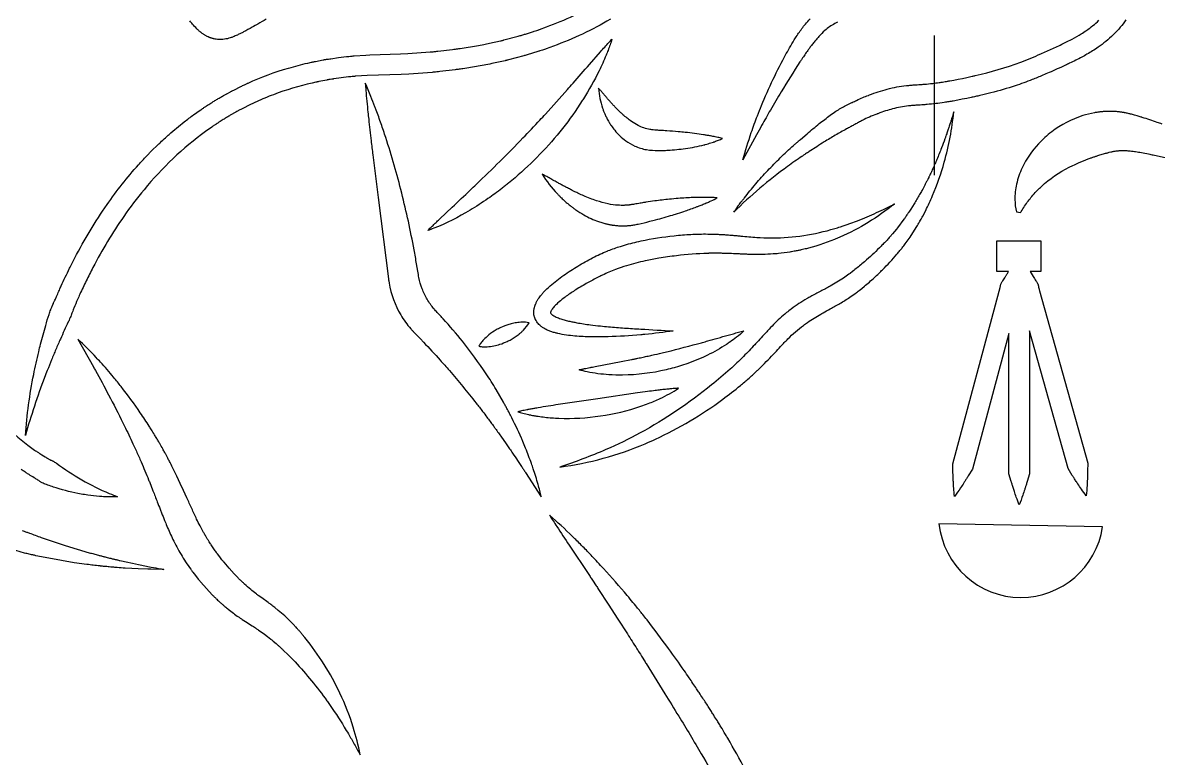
# Model space of a CAD drawing. Header units: millimetres. Extents: x 4236 to 5436, y 1579 to 2339.
# Drawn here: x 4880.3 to 4972, y 1803.8 to 1863.2 of the extents above; entities that cross this region are included whole.
import ezdxf

# ---------------------------------------------------------------- set-up
doc = ezdxf.new("R2010")
doc.units = ezdxf.units.MM
doc.layers.add('Default', color=70, linetype='Continuous')

msp = doc.modelspace()

# ---------------------------------------------------------------- linework, layer by layer
at = {"layer": 'Default'}
for points in [[(4927.752, 1863.534, -0.026287), (4925.509, 1862.337, -0.021796), (4923.169, 1861.362), (4922.577, 1861.14, -0.002647), (4922.426, 1861.091, -0.001391), (4922.276, 1861.043, 0.000428), (4922.05, 1860.972, 0.000562), (4921.975, 1860.948), (4921.373, 1860.757, -0.004111), (4921.034, 1860.65, -0.007049), (4920.883, 1860.606, -0.007498), (4920.768, 1860.576), (4919.511, 1860.245, 0.001516), (4919.396, 1860.215, -0.004446), (4919.32, 1860.195, -0.007872), (4919.243, 1860.177), (4918.32, 1859.981, -0.009705), (4917.705, 1859.851, -0.005819), (4917.086, 1859.74, -0.00316), (4915.847, 1859.537, -0.009579), (4915.653, 1859.505, -0.003787), (4915.536, 1859.49, -0.002637), (4915.381, 1859.471, -0.00088), (4915.225, 1859.453), (4913.98, 1859.305, -0.001391), (4913.746, 1859.278, -0.006637), (4913.513, 1859.254, -0.007109), (4913.357, 1859.242), (4911.484, 1859.102), (4910.86, 1859.081), (4908.098, 1858.989), (4907.204, 1858.925, 0.007983), (4907.092, 1858.918, 0.005414), (4906.98, 1858.907, 0.002077), (4906.906, 1858.899, -0.001246), (4906.684, 1858.874, -0.002524), (4906.609, 1858.866), (4906.016, 1858.801), (4905.426, 1858.712, -0.002687), (4905.352, 1858.7, -0.001449), (4905.131, 1858.668, 0.003481), (4905.02, 1858.651, 0.006191), (4904.91, 1858.631, 0.005734), (4904.837, 1858.617), (4904.216, 1858.497, -0.001428), (4904.106, 1858.477, 0.00397), (4904.033, 1858.462, 0.007053), (4903.96, 1858.446), (4903.67, 1858.378, 0.033866), (4900.538, 1857.439, 0.017267), (4899.167, 1856.866, -0.001865), (4899.032, 1856.804, 0.001141), (4898.829, 1856.711, 0.004834), (4898.628, 1856.616), (4898.064, 1856.331, -0.001382), (4897.965, 1856.281, 0.005498), (4897.833, 1856.212), (4897.573, 1856.067, -0.001786), (4897.443, 1855.995, 0.001088), (4897.248, 1855.887, 0.00462), (4897.054, 1855.777, -0.002499), (4896.8, 1855.623, 0.001129), (4896.545, 1855.469, 0.006702), (4896.229, 1855.272, 0.006284), (4896.043, 1855.149, -0.002652), (4895.919, 1855.067, 0.001684), (4895.732, 1854.945, 0.007346), (4895.547, 1854.82), (4895.062, 1854.475, 0.062973), (4890.085, 1849.763, 0.021015), (4888.451, 1847.612, 0.031924), (4885.96, 1843.488, 0.008235), (4885.416, 1842.41, 0.006636), (4884.902, 1841.316, 0.002864), (4884.715, 1840.903, 0.009199), (4884.421, 1840.206, 0.001917), (4884.367, 1840.065, -0.000662), (4884.286, 1839.853, -0.002507), (4884.231, 1839.712, -0.001696), (4884.203, 1839.642, -0.012947), (4884.029, 1839.222, -0.005821), (4883.966, 1839.085, 0.005967), (4883.329, 1837.705, 0.004579), (4882.964, 1836.868, 0.005176), (4882.61, 1836.023, 0.003783), (4882.27, 1835.172, 0.001697), (4882.05, 1834.601, 0.010584), (4881.228, 1832.288, 0.015255), (4880.51, 1829.928, -0.01937), (4880.758, 1832.397, -0.015055), (4881.174, 1834.851, -0.006163), (4881.365, 1835.767, -0.004843), (4881.576, 1836.679, -0.002446), (4881.725, 1837.286, -0.007566), (4882.139, 1838.796, -0.005549), (4882.412, 1839.696, -0.012862), (4882.544, 1840.064, -0.005526), (4882.632, 1840.282, -0.003521), (4882.694, 1840.426, -0.001695), (4882.758, 1840.569, 0.001108), (4882.855, 1840.783, 0.000978), (4882.887, 1840.855, 0.003241), (4883.015, 1841.141, 0.000033), (4883.204, 1841.571, -0.003745), (4883.363, 1841.929, -0.001151), (4883.396, 1842, -0.008121), (4884.067, 1843.416, -0.006198), (4884.495, 1844.254, -0.03152), (4887.094, 1848.558, -0.030365), (4889.636, 1851.775, -0.007971), (4890.282, 1852.471), (4890.5, 1852.701, -0.004289), (4890.555, 1852.757, -0.002148), (4890.611, 1852.813, 0.000723), (4890.723, 1852.925), (4891.173, 1853.371, 0.002041), (4891.405, 1853.587, -0.004009), (4891.812, 1853.965, -0.007953), (4892.109, 1854.227, -0.016789), (4893.33, 1855.24, -0.007472), (4894.091, 1855.814), (4894.61, 1856.182, -0.005568), (4894.741, 1856.272, -0.002916), (4894.874, 1856.359, 0.000923), (4895.073, 1856.49, 0.00119), (4895.14, 1856.534, -0.009702), (4895.473, 1856.75, -0.003275), (4895.676, 1856.876, -0.001259), (4895.949, 1857.04, 0.00213), (4896.221, 1857.205, -0.003863), (4896.359, 1857.284, -0.001956), (4896.498, 1857.362, 0.000584), (4896.707, 1857.477, 0.000781), (4896.776, 1857.516), (4897.055, 1857.67, -0.008308), (4897.143, 1857.717, -0.002499), (4897.196, 1857.744, 0.00121), (4897.338, 1857.816), (4897.906, 1858.104, -0.004036), (4898.05, 1858.172, -0.002044), (4898.194, 1858.239, 0.000611), (4898.412, 1858.338, 0.000816), (4898.484, 1858.371, -0.036613), (4901.764, 1859.59, -0.01489), (4903.303, 1859.99), (4903.612, 1860.063, -0.007233), (4903.729, 1860.087, -0.00219), (4903.846, 1860.11, 0.003162), (4903.924, 1860.125), (4904.548, 1860.245, -0.007846), (4904.665, 1860.267, -0.005316), (4904.782, 1860.287, -0.002037), (4904.861, 1860.299, 0.001239), (4905.096, 1860.334, 0.002486), (4905.175, 1860.346), (4905.802, 1860.44), (4906.433, 1860.51, 0.002333), (4906.512, 1860.518, 0.001048), (4906.748, 1860.545, -0.005071), (4906.906, 1860.561, -0.006516), (4907.064, 1860.573), (4908.012, 1860.64), (4908.328, 1860.651), (4910.788, 1860.732), (4911.395, 1860.753), (4913.206, 1860.889, 0.009403), (4913.395, 1860.903, 0.003737), (4913.508, 1860.914, 0.002639), (4913.658, 1860.932, 0.000931), (4913.808, 1860.95), (4915.008, 1861.092, 0.001318), (4915.233, 1861.118, 0.005654), (4915.421, 1861.142, 0.00937), (4915.607, 1861.173, 0.00335), (4916.946, 1861.393, 0.006915), (4917.539, 1861.503, 0.007486), (4917.98, 1861.599), (4918.864, 1861.786, 0.007229), (4918.973, 1861.812, 0.002658), (4919.082, 1861.842, -0.003611), (4919.155, 1861.861), (4920.317, 1862.167, 0.010409), (4920.462, 1862.205, 0.006323), (4920.606, 1862.248, 0.003721), (4920.892, 1862.338), (4921.464, 1862.52, -0.001245), (4921.607, 1862.565, 0.000775), (4921.821, 1862.633, 0.002059), (4921.964, 1862.679, 0.001361), (4922.035, 1862.702), (4922.595, 1862.912, 0.021375), (4924.801, 1863.831, 0.025974)], [(4899.954, 1863.528, -0.000934), (4899.278, 1863.142, -0.00213), (4898.822, 1862.885, -0.005175), (4898.122, 1862.504, -0.002679), (4897.878, 1862.38, -0.00805), (4897.624, 1862.257, -0.015707), (4897.28, 1862.109, -0.011368), (4897.052, 1862.027, -0.042909), (4896.584, 1861.916, -0.030907), (4896.308, 1861.893, -0.009733), (4896.219, 1861.892, -0.014153), (4896.108, 1861.898), (4896.01, 1861.905), (4895.919, 1861.917, -0.024903), (4895.737, 1861.95, 0.003029), (4895.669, 1861.964, -0.00438), (4895.551, 1861.995, -0.000329), (4895.478, 1862.018, -0.005538), (4895.418, 1862.038, -0.00981), (4895.358, 1862.06, -0.008482), (4895.171, 1862.144, -0.017249), (4895.094, 1862.184, -0.004297), (4895.001, 1862.24, -0.00326), (4894.909, 1862.296, -0.015729), (4894.844, 1862.342, -0.003165), (4894.739, 1862.42, -0.006734), (4894.67, 1862.474, -0.008048), (4894.622, 1862.513, -0.010992), (4894.578, 1862.553, -0.001124), (4894.517, 1862.606, -0.006892), (4894.429, 1862.686, -0.011297), (4894.349, 1862.766, -0.017748), (4894.001, 1863.136, -0.007317), (4893.776, 1863.399, -0.001727)], [(4969.386, 1863.473, -0.04641), (4968.431, 1862.331, -0.002876), (4968.361, 1862.262, -0.04266), (4967.145, 1861.264, -0.020034), (4966.25, 1860.704, -0.006887), (4965.837, 1860.475, -0.010852), (4964.842, 1859.974, -0.002474), (4964.51, 1859.818, -0.003149), (4963.848, 1859.516, -0.0015), (4963.191, 1859.221, -0.003053), (4962.685, 1859.001, -0.009554), (4961.829, 1858.653, -0.013971), (4960.438, 1858.155, -0.017197), (4958.492, 1857.586, -0.006352), (4957.601, 1857.369, -0.002532), (4957.244, 1857.289, -0.001243), (4956.889, 1857.211), (4956.535, 1857.136), (4956.175, 1857.063), (4955.814, 1856.991), (4955.451, 1856.926, -0.004529), (4955.269, 1856.894, -0.00278), (4955.087, 1856.864, -0.002113), (4954.72, 1856.807, -0.015104), (4953.334, 1856.645, -0.001242), (4953.242, 1856.637, -0.002059), (4953.058, 1856.623, -0.002149), (4952.515, 1856.585, 0.002733), (4952.165, 1856.56, 0.005627), (4951.829, 1856.53, 0.041154), (4950.549, 1856.293, 0.014346), (4949.988, 1856.127, 0.010931), (4949.347, 1855.902, 0.001061), (4949.268, 1855.872, 0.026762), (4948.101, 1855.363, 0.001989), (4948.025, 1855.324, 0.006905), (4947.726, 1855.164, 0.002526), (4947.429, 1854.998, -0.001841), (4947.132, 1854.831, -0.005452), (4946.831, 1854.668, 0.012654), (4945.923, 1854.167, 0.008256), (4945.023, 1853.619, 0.00318), (4944.424, 1853.237), (4943.822, 1852.848, 0.000547), (4943.523, 1852.654, 0.00248), (4943.302, 1852.508, 0.001159), (4943.229, 1852.459, 0.008534), (4942.067, 1851.648, 0.036806), (4937.713, 1847.949, 0.001305), (4937.819, 1848.095, -0.000929), (4937.977, 1848.314, -0.0023), (4938.083, 1848.46, -0.001511), (4938.137, 1848.532, -0.00108), (4938.354, 1848.82, -0.003153), (4938.52, 1849.034, -0.001442), (4938.576, 1849.105, -0.006439), (4939.027, 1849.67, -0.004274), (4939.49, 1850.226, -0.009833), (4940.459, 1851.306, -0.010519), (4941.479, 1852.344, -0.011979), (4942.547, 1853.338, -0.003299), (4942.753, 1853.519, -0.00144), (4942.96, 1853.699, -0.000286), (4943.097, 1853.817), (4943.644, 1854.287, -0.006625), (4944.628, 1855.1, -0.011721), (4945.51, 1855.775, -0.007705), (4945.969, 1856.098, -0.017541), (4946.367, 1856.348, -0.013493), (4946.78, 1856.573, -0.009533), (4947.205, 1856.78, -0.001493), (4947.29, 1856.819, -0.001459), (4947.634, 1856.977, -0.006479), (4948.152, 1857.206, -0.009229), (4948.59, 1857.383, -0.002229), (4948.678, 1857.417, -0.010285), (4949.389, 1857.671, -0.015189), (4950.122, 1857.89, -0.040544), (4951.659, 1858.174, -0.005759), (4952.038, 1858.208, -0.002888), (4952.403, 1858.235, 0.002208), (4952.934, 1858.271, 0.002337), (4953.108, 1858.285, 0.009158), (4953.795, 1858.353, 0.00548), (4954.308, 1858.418, 0.001583), (4954.479, 1858.442, 0.002514), (4954.907, 1858.51, 0.006113), (4955.164, 1858.555), (4955.507, 1858.616), (4955.85, 1858.684), (4956.194, 1858.753), (4956.541, 1858.827, 0.001679), (4956.972, 1858.922, 0.001915), (4957.23, 1858.98, 0.03308), (4960.906, 1860.071, 0.016398), (4962.517, 1860.732, 0.002379), (4963.492, 1861.17, 0.007295), (4964.443, 1861.619, 0.007515), (4965.057, 1861.932, 0.014849), (4965.788, 1862.353, 0.011388), (4966.205, 1862.624, 0.042688), (4967.205, 1863.444, 0.036295)], [(4946.097, 1863.286), (4945.876, 1863.176, 0.058382), (4945.078, 1862.622, 0.026859), (4944.58, 1862.129, 0.010593), (4944.363, 1861.88, 0.010458), (4944.151, 1861.619, 0.006629), (4943.944, 1861.346, 0.002624), (4943.782, 1861.123, 0.000757), (4943.7, 1861.011, 0.00568), (4943.459, 1860.669, 0.003826), (4943.223, 1860.319, 0.001493), (4943.067, 1860.083, 0.009842), (4941.55, 1857.673, 0.004998), (4940.679, 1856.196, 0.004226), (4939.972, 1854.949, 0.001527), (4939.555, 1854.195), (4938.457, 1852.164, -0.017891), (4939.136, 1854.38, -0.009736), (4939.632, 1855.742, -0.004983), (4939.953, 1856.552, -0.027703), (4941.957, 1860.751, -0.005224), (4942.319, 1861.391, -0.009879), (4942.705, 1862.026, -0.017387), (4943.22, 1862.777, -0.011488), (4943.508, 1863.146, -0.020005), (4943.878, 1863.564, -0.01053)], [(4972.313, 1855.067, 0.000604), (4971.923, 1855.201, 0.001746), (4971.33, 1855.402, 0.003116), (4970.72, 1855.602, 0.000737), (4970.616, 1855.635, 0.002576), (4970.459, 1855.684, 0.004581), (4970.297, 1855.732), (4970.08, 1855.796), (4969.854, 1855.854, 0.006243), (4969.769, 1855.876, 0.005753), (4969.652, 1855.904, 0.002651), (4969.504, 1855.936, -0.001065), (4969.37, 1855.965, 0.006842), (4969.293, 1855.979, 0.002486), (4969.199, 1855.995, -0.002262), (4969.106, 1856.01, 0.002414), (4969.043, 1856.021, 0.004704), (4968.98, 1856.03, 0.011082), (4968.884, 1856.041, 0.003156), (4968.819, 1856.049, 0.017054), (4968.427, 1856.081, 0.020368), (4967.835, 1856.085), (4967.578, 1856.07, 0.000808), (4967.516, 1856.064, 0.002117), (4967.423, 1856.055, 0.003475), (4967.33, 1856.045, 0.006865), (4967.237, 1856.035, 0.002678), (4967.176, 1856.026, 0.000977), (4967.056, 1856.009, 0.002577), (4966.995, 1856.001, 0.010081), (4966.846, 1855.975, 0.031943), (4965.911, 1855.746, 0.087838), (4963.4, 1854.431, 0.041488), (4962.346, 1853.482, 0.078898), (4961.013, 1851.541, 0.055439), (4960.559, 1850.215, 0.058173), (4960.427, 1848.964, 0.056109), (4960.551, 1847.965), (4960.878, 1847.917, -0.001239), (4960.935, 1848.007, -0.008101), (4961.216, 1848.441, -0.011928), (4961.502, 1848.846, -0.015863), (4961.8, 1849.221, -0.017846), (4962.169, 1849.637, -0.024277), (4962.82, 1850.253, -0.065657), (4965.116, 1851.732, -0.009911), (4965.574, 1851.939, -0.01183), (4966.347, 1852.247, -0.003362), (4966.501, 1852.304, -0.003549), (4966.734, 1852.387, -0.001843), (4966.966, 1852.466, -0.005449), (4967.198, 1852.543, -0.007352), (4967.585, 1852.661, -0.002207), (4967.739, 1852.705, -0.003294), (4967.816, 1852.726, -0.005709), (4967.929, 1852.755, 0.001861), (4968.041, 1852.785), (4968.183, 1852.818, -0.001197), (4968.253, 1852.833, -0.003307), (4968.357, 1852.855, -0.006034), (4968.461, 1852.875, -0.011848), (4968.6, 1852.896, -0.015801), (4968.743, 1852.91, -0.00841), (4968.853, 1852.919, -0.024634), (4969.289, 1852.925, -0.012912), (4969.633, 1852.905, -0.012202), (4970.085, 1852.855, -0.002123), (4970.178, 1852.843, -0.008848), (4970.648, 1852.766, -0.006772), (4971.222, 1852.654, -0.00235), (4971.608, 1852.572), (4973.171, 1852.223, 0.000803)], [(4878.655, 1830.93, 0.039053), (4880.696, 1829.133), (4881.249, 1828.735, -0.001357), (4881.391, 1828.641, 0.000641), (4881.604, 1828.499, 0.001988), (4881.746, 1828.405, 0.001329), (4881.817, 1828.359), (4882.108, 1828.181, -0.002087), (4882.18, 1828.137, 0.00338), (4882.253, 1828.092, 0.005953), (4882.309, 1828.06, 0.009019), (4882.403, 1828.011, 0.002253), (4882.556, 1827.936, -0.003472), (4882.633, 1827.899, -0.006595), (4882.709, 1827.859, -0.012337), (4882.802, 1827.808, -0.008295), (4882.928, 1827.729, -0.002326), (4883, 1827.683, 0.059469), (4887.275, 1825.236, 0.00979), (4887.95, 1824.968, -0.016022), (4887.491, 1824.95, -0.011932), (4887.029, 1824.958, -0.007897), (4886.567, 1824.984, -0.001155), (4886.475, 1824.991, -0.014228), (4885.552, 1825.095, -0.010734), (4885, 1825.186, -0.0316), (4882.993, 1825.68, -0.012842), (4882.096, 1825.987, -0.028236), (4881.923, 1826.063, -0.014412), (4881.799, 1826.131, -0.006323), (4881.718, 1826.179, -0.003704), (4881.638, 1826.229, -0.000992), (4881.518, 1826.306, 0.002822), (4881.439, 1826.356, 0.004118), (4881.199, 1826.507, 0.001692), (4880.798, 1826.754, -0.003645), (4880.561, 1826.909, -0.000926), (4880.326, 1827.066, 0.000389), (4880.169, 1827.17, -0.003073)], [(4939.947, 1800.304, 0.024023), (4937.237, 1805.462, -0.000303), (4937.05, 1805.774, 0.000909), (4936.677, 1806.397, 0.001593), (4936.488, 1806.708, -0.000705), (4936.392, 1806.861, -0.000569), (4936.104, 1807.323, 0.001682), (4935.911, 1807.631, 0.003235), (4935.716, 1807.936, 0.000593), (4935.221, 1808.694, 0.002955), (4934.922, 1809.147, 0.000468), (4934.722, 1809.448, 0.002054), (4934.421, 1809.898, 0.004091), (4934.115, 1810.345, 0.001425), (4933.707, 1810.937, 0.005361), (4932.456, 1812.707, 0.010131), (4930.713, 1815.021, 0.003009), (4930.376, 1815.447, 0.002904), (4929.807, 1816.151, 0.006154), (4928.881, 1817.263, 0.009698), (4926.963, 1819.429, 0.00176), (4926.468, 1819.957, 0.004103), (4925.717, 1820.74, 0.005743), (4924.951, 1821.508, 0.00184), (4924.693, 1821.761, 0.014256), (4922.834, 1823.48, 0.003316), (4923.425, 1822.57, 0.001341), (4924.421, 1821.07), (4926.009, 1818.68, 0.001209), (4926.207, 1818.382, -0.000904), (4926.602, 1817.785, -0.002113), (4926.797, 1817.486), (4927.581, 1816.292), (4928.358, 1815.095), (4929.128, 1813.896, -0.000857), (4929.511, 1813.296, -0.002042), (4929.89, 1812.694, 0.000471), (4930.08, 1812.393, -0.000874), (4930.459, 1811.791, -0.001799), (4930.647, 1811.49), (4932.149, 1809.063, -0.001867), (4933.272, 1807.246, -0.004687), (4935.098, 1804.208, -0.012469), (4937.836, 1799.267)], [(4880.228, 1822.237, -0.006889), (4880.588, 1822.116, -0.002905), (4880.826, 1822.031, -0.002025), (4881.301, 1821.854, 0.002583), (4881.777, 1821.679), (4882.736, 1821.345), (4883.704, 1821.029), (4884.678, 1820.731), (4885.66, 1820.45, 0.003003), (4886.029, 1820.349, 0.000654), (4886.4, 1820.25, -0.000433), (4886.647, 1820.184, 0.00253), (4886.771, 1820.151, 0.003438), (4887.019, 1820.088, 0.001359), (4887.392, 1819.998, -0.001983), (4887.641, 1819.937, 0.004484), (4887.89, 1819.876, 0.002677), (4888.14, 1819.818, 0.002008), (4888.641, 1819.707), (4889.143, 1819.594), (4889.646, 1819.49, 0.004383), (4890.15, 1819.386, 0.002372), (4890.656, 1819.289, -0.000157), (4891.416, 1819.147, -0.000669), (4891.67, 1819.099), (4890.637, 1819.113), (4890.378, 1819.117), (4889.603, 1819.148), (4889.086, 1819.17), (4888.569, 1819.203, -0.002513), (4887.923, 1819.249, -0.005438), (4887.535, 1819.282, 0.001942), (4887.277, 1819.306, -0.001364), (4886.889, 1819.341, -0.004476), (4886.566, 1819.374, -0.001252), (4886.502, 1819.381, 0.000812), (4885.985, 1819.439, -0.001134), (4885.727, 1819.468, -0.00216), (4885.469, 1819.5), (4884.437, 1819.643), (4883.408, 1819.808), (4882.381, 1819.997), (4881.357, 1820.209, 0.001663), (4881.102, 1820.267, -0.001197), (4880.718, 1820.353, -0.004655), (4880.336, 1820.444, -0.01776), (4879.646, 1820.646, -0.00988)]]:
    msp.add_lwpolyline(points, format="xyb", dxfattribs=at)
for points in [[(4913.737, 1847.183, -0.000147), (4913.984, 1847.419), (4914.973, 1848.35, 0.00132), (4916.44, 1849.734, 0.001278), (4916.924, 1850.196, 0.010507), (4920.693, 1853.943, 0.004639), (4922.058, 1855.389, 0.000993), (4922.508, 1855.876), (4923.404, 1856.858), (4924.291, 1857.854, 0.001171), (4924.734, 1858.355, 0.001227), (4926.06, 1859.875), (4926.955, 1860.897, -0.000961), (4927.295, 1861.281, -0.003748), (4927.64, 1861.665, -0.004191), (4927.876, 1861.919, -0.017463), (4927.565, 1861.019, -0.006287), (4927.406, 1860.618, -0.009181), (4927.133, 1859.984, -0.007614), (4926.84, 1859.359, -0.026292), (4925.578, 1857.101, -0.001531), (4925.486, 1856.955, -0.049729), (4922.063, 1852.624, -0.023475), (4920.051, 1850.728), (4919.788, 1850.504), (4919.521, 1850.285, -0.005981), (4919.252, 1850.069, -0.003909), (4918.978, 1849.857, -0.008297), (4918.427, 1849.441, -0.0067), (4917.864, 1849.041, -0.015769), (4916.414, 1848.106, -0.041034), (4913.483, 1846.645, -0.007592), (4912.997, 1846.461, -0.004627), (4913.242, 1846.706, -0.00298), (4913.489, 1846.946, -0.00129)], [(4909.842, 1842.484), (4909.855, 1842.399), (4909.88, 1842.229, 0.091103), (4910.819, 1839.652, 0.044576), (4911.625, 1838.535, 0.010817), (4911.769, 1838.374, 0.004055), (4911.858, 1838.28, 0.004224), (4911.945, 1838.19, 0.002246), (4912.07, 1838.063), (4912.463, 1837.658, -0.001318), (4912.659, 1837.455, -0.007746), (4914.003, 1836.006, -0.003684), (4914.749, 1835.157, -0.013358), (4916.91, 1832.531, -0.005402), (4917.433, 1831.857, -0.002015), (4917.775, 1831.401, -0.000466), (4918.286, 1830.715, 0.000328), (4918.453, 1830.483, -0.000983), (4918.705, 1830.135, -0.003633), (4918.953, 1829.785), (4919.285, 1829.317), (4919.611, 1828.844, -0.003065), (4919.856, 1828.488, -0.001579), (4920.259, 1827.891), (4920.58, 1827.41, 0.002473), (4920.738, 1827.168, 0.000732), (4920.899, 1826.926), (4922.173, 1824.968, 0.012271), (4921.915, 1825.965, 0.011959), (4921.52, 1827.228, 0.004855), (4921.377, 1827.646, 0.011227), (4920.904, 1828.885, 0.003127), (4920.679, 1829.43, 0.002656), (4920.562, 1829.701, 0.014531), (4919.674, 1831.569, 0.000941), (4919.537, 1831.831, 0.001799), (4919.399, 1832.093, 0.003087), (4919.258, 1832.353, 0.004485), (4919.113, 1832.611), (4918.823, 1833.128), (4918.519, 1833.637, 0.011468), (4917.726, 1834.891, 0.021548), (4915.798, 1837.529, 0.016129), (4914.248, 1839.336, 0.002951), (4914.149, 1839.445, 0.002983), (4913.842, 1839.771, -0.002474), (4913.698, 1839.924, -0.006044), (4913.571, 1840.065, -0.007025), (4913.499, 1840.149, -0.043992), (4912.954, 1840.912, -0.042678), (4912.548, 1841.757, -0.044028), (4912.288, 1842.661), (4912.267, 1842.776), (4912.245, 1842.905), (4912.198, 1843.194), (4912.101, 1843.77, 0.001097), (4912.001, 1844.345, 0.002899), (4911.895, 1844.92, 0.015588), (4910.899, 1849.486, 0.007743), (4910.292, 1851.744, 0.009314), (4909.608, 1853.98, 0.004514), (4909.234, 1855.088, 0.006109), (4908.837, 1856.19, 0.001419), (4908.734, 1856.464, 0.005278), (4908.414, 1857.283, 0.009733), (4907.955, 1858.364, 0.003379), (4907.999, 1857.778, 0.003479), (4908.079, 1856.903, 0.00186), (4908.167, 1856.032, 0.001426), (4908.229, 1855.453, 0.001653), (4908.424, 1853.72, 0.00114), (4908.561, 1852.568, 0.001024), (4908.988, 1849.126), (4909.833, 1842.556)], [(4928.705, 1855.88, -0.001162), (4928.641, 1855.937, -0.009438), (4928.546, 1856.026, 0.001142), (4928.421, 1856.149, 0.003929), (4928.279, 1856.287, -0.003501), (4928.172, 1856.401, 0.001849), (4928.111, 1856.466, 0.004722), (4928.048, 1856.531, -0.011139), (4927.985, 1856.596, -0.007067), (4927.924, 1856.663, -0.002158), (4927.864, 1856.731, 0.002705), (4927.773, 1856.834, 0.001156), (4927.679, 1856.937, -0.002851), (4927.633, 1856.989, -0.009305), (4927.527, 1857.112, 0.000104), (4927.436, 1857.22, 0.002682), (4927.375, 1857.292, 0.004574), (4927.296, 1857.381, -0.007139), (4927.218, 1857.471, -0.002535), (4927.126, 1857.582, 0.002567), (4927.064, 1857.656, 0.001626), (4926.969, 1857.767, 0.003431), (4926.904, 1857.841, 0.008704), (4926.802, 1857.951, 0.069342), (4927.117, 1856.351, 0.014322), (4927.203, 1856.116, 0.009133), (4927.3, 1855.884, 0.004019), (4927.428, 1855.609, 0.002689), (4927.499, 1855.474, 0.001469), (4927.597, 1855.294, 0.007067), (4927.65, 1855.206, 0.00624), (4927.733, 1855.076, 0.000633), (4927.818, 1854.946, 0.020939), (4928.101, 1854.569, 0.065717), (4928.999, 1853.719, 0.049528), (4929.727, 1853.293, 0.067213), (4930.671, 1853.002, 0.038585), (4931.62, 1852.929, 0.007452), (4931.916, 1852.933, 0.004846), (4932.302, 1852.947, 0.001093), (4932.398, 1852.953, 0.019468), (4933.818, 1853.09, 0.02901), (4935.328, 1853.388, 0.00145), (4935.422, 1853.413, 0.004566), (4935.655, 1853.479, 0.011908), (4936.072, 1853.61, 0.002295), (4936.165, 1853.642, 0.011224), (4936.486, 1853.762, 0.015733), (4936.804, 1853.9, 0.006778), (4936.612, 1853.95, 0.009741), (4936.229, 1854.033, 0.002589), (4936.04, 1854.07, 0.003521), (4935.85, 1854.105, 0.003408), (4935.567, 1854.154, 0.00148), (4935.285, 1854.199, 0.011515), (4933.795, 1854.392, 0.005361), (4933.239, 1854.447, 0.00722), (4932.309, 1854.517, -0.00083), (4931.766, 1854.55, -0.002086), (4931.59, 1854.563, -0.00545), (4931.336, 1854.584, -0.008652), (4931.096, 1854.611, -0.007849), (4930.945, 1854.632, -0.042729), (4930.466, 1854.754, -0.035039), (4929.989, 1854.959, -0.031952), (4929.451, 1855.281, -0.030695), (4928.769, 1855.823, 0.004446)], [(4950.386, 1846.021, -0.002257), (4950.346, 1845.974, -0.010776), (4950.222, 1845.837, -0.003051), (4950.097, 1845.7, -0.007355), (4949.885, 1845.476, -0.003362), (4949.626, 1845.21, -0.019083), (4948.453, 1844.106, -0.004942), (4948.077, 1843.782, -0.003028), (4947.695, 1843.466, -0.006532), (4947.308, 1843.158), (4947.114, 1843.01), (4947.017, 1842.938, -0.009281), (4946.576, 1842.632, -0.020653), (4945.501, 1841.972, -0.005463), (4945.127, 1841.769, -0.001894), (4944.739, 1841.567, 0.002128), (4944.341, 1841.359, 0.005871), (4943.938, 1841.14, 0.004972), (4943.636, 1840.967, 0.025808), (4942.358, 1840.129, 0.01153), (4941.98, 1839.839, 0.029925), (4940.929, 1838.88, 0.00626), (4940.454, 1838.38, 0.002312), (4940.15, 1838.049, 0.000484), (4939.704, 1837.559, -0.002701), (4939.41, 1837.237, -0.00992), (4938.511, 1836.301, -0.014391), (4937.418, 1835.262, -0.012503), (4935.931, 1833.998, -0.044609), (4930.146, 1830.118, -0.021782), (4927.386, 1828.775, -0.023123), (4923.661, 1827.365, 0.067556), (4930.563, 1829.249, 0.007589), (4931.388, 1829.616, 0.049905), (4936.823, 1832.838, 0.016195), (4938.255, 1833.951, 0.00757), (4938.95, 1834.542, 0.000623), (4939.036, 1834.618, 0.002034), (4939.164, 1834.733, 0.003721), (4939.291, 1834.849), (4939.622, 1835.162, 0.001814), (4939.786, 1835.32, 0.010701), (4940.899, 1836.452, 0.001219), (4941.053, 1836.615, 0.001025), (4941.505, 1837.102, -0.002961), (4941.802, 1837.418, -0.005896), (4942.098, 1837.723, -0.036794), (4943.341, 1838.805, -0.008494), (4943.677, 1839.046, -0.021965), (4944.743, 1839.715, -0.002472), (4944.928, 1839.82, -0.002912), (4945.502, 1840.135, 0.002103), (4945.896, 1840.353, 0.004876), (4946.297, 1840.581, 0.014507), (4947.089, 1841.076, 0.010039), (4947.566, 1841.411, 0.00297), (4947.845, 1841.619), (4948.064, 1841.791), (4948.27, 1841.961, 0.006498), (4948.674, 1842.305, 0.006435), (4949.068, 1842.658, 0.007967), (4949.452, 1843.021, 0.003999), (4949.735, 1843.298, 0.021678), (4950.904, 1844.561, 0.004409), (4951.032, 1844.713, 0.005234), (4951.241, 1844.972, 0.007011), (4951.324, 1845.075, 0.006459), (4951.445, 1845.234, 0.001189), (4951.563, 1845.395), (4951.878, 1845.824), (4951.956, 1845.932), (4952.459, 1846.712, 0.005099), (4952.56, 1846.882, 0.001333), (4952.658, 1847.054, -0.001793), (4952.724, 1847.169, -0.001175), (4952.757, 1847.226, -0.00064), (4952.856, 1847.397, 0.002388), (4952.905, 1847.483, 0.007599), (4952.984, 1847.628), (4953.222, 1848.097, 0.016461), (4953.775, 1849.287, 0.031903), (4954.72, 1851.991, 0.045539), (4955.486, 1856.05, -0.000768), (4955.338, 1855.557, -0.001981), (4955.262, 1855.312, -0.003046), (4955.184, 1855.068, -0.005973), (4955.125, 1854.885, -0.000931), (4955.063, 1854.703, 0.002745), (4955.023, 1854.582, -0.004895), (4954.962, 1854.4, -0.001802), (4954.92, 1854.28, -0.000347), (4954.856, 1854.099, -0.001587), (4954.77, 1853.859, -0.005506), (4954.503, 1853.143, -0.009342), (4954.121, 1852.201, -0.005317), (4953.971, 1851.851, -0.00205), (4953.868, 1851.62, -0.000657), (4953.712, 1851.274, -0.004372), (4953.686, 1851.217, -0.006058), (4953.633, 1851.102, -0.002829), (4953.549, 1850.932, 0.002882), (4953.493, 1850.819, 0.001331), (4953.465, 1850.762, 0.001809), (4953.383, 1850.592, -0.00171), (4953.328, 1850.479, -0.004082), (4953.272, 1850.366, -0.001312), (4953.155, 1850.143, -0.003375), (4952.918, 1849.7, -0.003573), (4952.735, 1849.371, -0.011682), (4952.289, 1848.617), (4952.024, 1848.194, -0.004439), (4951.92, 1848.039, -0.000763), (4951.814, 1847.885, 0.002111), (4951.744, 1847.782, 0.001004), (4951.709, 1847.731, 0.000876), (4951.605, 1847.576, -0.002269), (4951.534, 1847.474, -0.004595), (4951.463, 1847.372), (4950.94, 1846.682), (4950.86, 1846.588), (4950.544, 1846.209, -0.000695), (4950.465, 1846.115, -0.002494)], [(4929.035, 1846.853, 0.005152), (4929.104, 1846.858, 0.001519), (4929.208, 1846.867, 0.000841), (4929.277, 1846.872, 0.00273), (4929.346, 1846.879, 0.0104), (4929.489, 1846.896, 0.012502), (4929.823, 1846.956, 0.001826), (4930.004, 1846.994, 0.007198), (4930.938, 1847.213, 0.002894), (4931.401, 1847.331, 0.010208), (4932.78, 1847.721, 0.001556), (4933.009, 1847.791, 0.005348), (4933.694, 1848.012, 0.008992), (4934.601, 1848.334, 0.001425), (4934.827, 1848.42, 0.003719), (4935.165, 1848.553, 0.005467), (4935.501, 1848.693, 0.001529), (4935.613, 1848.741, 0.005012), (4935.892, 1848.864, 0.013622), (4936.391, 1849.106, 0.006577), (4936.144, 1849.124, 0.009914), (4935.655, 1849.142, 0.003066), (4935.411, 1849.145, 0.003782), (4935.168, 1849.145, 0.004122), (4934.804, 1849.14, 0.002343), (4934.442, 1849.13, 0.010701), (4933.24, 1849.06, 0.004807), (4932.524, 1848.995, 0.009787), (4931.336, 1848.855, 0.004159), (4930.628, 1848.751, 0.000981), (4930.51, 1848.733, 0.002145), (4930.158, 1848.675, 0.000758), (4929.693, 1848.597, -0.000989), (4929.523, 1848.567, -0.003002), (4929.414, 1848.55, -0.00418), (4929.338, 1848.538, -0.00656), (4929.269, 1848.529, -0.0075), (4929.2, 1848.522, -0.000467), (4929.076, 1848.512, -0.001485), (4928.977, 1848.505, -0.01075), (4928.877, 1848.502, -0.025262), (4928.375, 1848.509, -0.034279), (4927.561, 1848.621, -0.029122), (4926.635, 1848.871, -0.022929), (4925.602, 1849.27, -0.008251), (4925.395, 1849.36, -0.004834), (4925.189, 1849.456, 0.000805), (4924.88, 1849.605, 0.002079), (4924.775, 1849.655, 0.002161), (4924.673, 1849.708, 0.00159), (4924.363, 1849.867, -0.002481), (4924.207, 1849.948, -0.008439), (4923.95, 1850.088, -0.004766), (4923.793, 1850.17, -0.003939), (4923.533, 1850.313, 0.002623), (4923.22, 1850.487, 0.002423), (4923.114, 1850.544, -0.006924), (4922.955, 1850.63, -0.001282), (4922.797, 1850.72, 0.002883), (4922.691, 1850.779, 0.001499), (4922.53, 1850.866, 0.002943), (4922.422, 1850.923, 0.007425), (4922.255, 1851.007, 0.052234), (4923.456, 1849.448, 0.003422), (4923.627, 1849.269, 0.00416), (4923.692, 1849.202, 0.01172), (4923.803, 1849.095, 0.00459), (4923.94, 1848.968, 0.0013), (4924.078, 1848.842, -0.001462), (4924.194, 1848.737, 0.008061), (4924.313, 1848.637, 0.003704), (4924.558, 1848.441, 0.013879), (4924.758, 1848.287, 0.008815), (4924.965, 1848.142, 0.023339), (4925.613, 1847.733, 0.045127), (4926.798, 1847.192), (4927.05, 1847.107), (4927.309, 1847.037, 0.007739), (4927.373, 1847.019, 0.008847), (4927.471, 1846.995, 0.005782), (4927.57, 1846.974, 0.003245), (4927.704, 1846.949, -0.002058), (4927.837, 1846.924, 0.002066), (4927.904, 1846.913, 0.012212), (4928.243, 1846.872, 0.01576), (4928.586, 1846.849, 0.019299), (4928.966, 1846.85, 0.008719)], [(4921.697, 1840.499, -0.002499), (4921.721, 1840.555, -0.006249), (4921.77, 1840.662, 0.002589), (4921.822, 1840.762, -0.004166), (4921.876, 1840.857, -0.030183), (4922.111, 1841.196, -0.01627), (4922.298, 1841.419, -0.003922), (4922.361, 1841.489, -0.023062), (4922.885, 1841.999, -0.029571), (4923.986, 1842.858, -0.009366), (4924.554, 1843.24, -0.007451), (4925.132, 1843.601, -0.009354), (4925.719, 1843.942, -0.007709), (4926.32, 1844.265, -0.02347), (4927.505, 1844.813, -0.001783), (4927.586, 1844.845, -0.017739), (4928.568, 1845.191, -0.004826), (4928.899, 1845.291, -0.018777), (4930.227, 1845.628, -0.026244), (4932.905, 1846.048, -0.011777), (4934.254, 1846.156, -0.016053), (4935.613, 1846.187, -0.007957), (4936.123, 1846.178, -0.003494), (4936.462, 1846.164, -0.002044), (4936.8, 1846.147, -0.000658), (4936.969, 1846.137, -0.003647), (4937.305, 1846.113, -0.002564), (4937.638, 1846.084, -0.00147), (4937.969, 1846.053, -0.000728), (4938.297, 1846.021, 0.006355), (4939.583, 1845.91, 0.015138), (4940.689, 1845.866, 0.002634), (4940.847, 1845.866, 0.036817), (4943.372, 1846.063, 0.033125), (4945.871, 1846.626, 0.00792), (4946.334, 1846.767, 0.003628), (4946.641, 1846.868, 0.002311), (4946.947, 1846.973, 0.000828), (4947.101, 1847.026), (4947.71, 1847.252), (4948.313, 1847.497, 0.011828), (4949.805, 1848.172, 0.005726), (4950.692, 1848.61, -0.066138), (4946.299, 1845.932, -0.002367), (4946.145, 1845.865, -0.036494), (4943.751, 1845.044, -0.002619), (4943.587, 1845.002, -0.002606), (4943.173, 1844.905, -0.006298), (4942.924, 1844.852, 0.001882), (4942.757, 1844.82, -0.00107), (4942.589, 1844.788, -0.005637), (4942.38, 1844.751, -0.005224), (4942.253, 1844.731, -0.01684), (4941.323, 1844.609, -0.006216), (4940.897, 1844.572, -0.011985), (4940.043, 1844.533, -0.00592), (4939.532, 1844.528, -0.003972), (4939.194, 1844.534, -0.002787), (4938.858, 1844.544, -0.001675), (4938.524, 1844.557, -0.00092), (4938.193, 1844.572, 0.002378), (4937.541, 1844.6, 0.000985), (4936.898, 1844.623, 0.001201), (4936.579, 1844.629, 0.00273), (4936.26, 1844.632, 0.008588), (4935.705, 1844.626, 0.001547), (4935.626, 1844.623, 0.024978), (4933.088, 1844.428, 0.012173), (4931.666, 1844.225, 0.012336), (4930.576, 1844.013, 0.022862), (4929.056, 1843.624, 0.015743), (4928.176, 1843.323, 0.024138), (4927.111, 1842.867, 0.001395), (4927.041, 1842.833, 0.004684), (4926.758, 1842.692, 0.005073), (4926.337, 1842.471, 0.002913), (4925.918, 1842.244, 0.013513), (4924.965, 1841.682, 0.016008), (4924.191, 1841.161, 0.009612), (4923.826, 1840.887, 0.021915), (4923.388, 1840.502, 0.027889), (4923.158, 1840.256, 0.01864), (4923.048, 1840.113, 0.012823), (4922.989, 1840.024, 0.011725), (4922.946, 1839.945, 0.014232), (4922.922, 1839.884, 0.293609), (4922.942, 1839.76, 0.023808), (4923.042, 1839.672, 0.026234), (4923.173, 1839.587, 0.018257), (4923.298, 1839.52, 0.014686), (4923.453, 1839.449, 0.01319), (4923.652, 1839.371, 0.008563), (4923.826, 1839.311, 0.013197), (4924.19, 1839.207, 0.009567), (4924.567, 1839.117, 0.005248), (4924.876, 1839.054, 0.002066), (4925.031, 1839.024, 0.012823), (4926.14, 1838.853, 0.00631), (4926.944, 1838.76, 0.003382), (4927.592, 1838.697, 0.004966), (4928.895, 1838.593, 0.002923), (4930.205, 1838.509, 0.001814), (4932.836, 1838.36, -0.012131), (4930.541, 1838.078, -0.001899), (4930.212, 1838.048, -0.015538), (4927.567, 1837.885, -0.010004), (4926.233, 1837.877, -0.016738), (4924.886, 1837.947, -0.014946), (4924.204, 1838.025, -0.019013), (4923.511, 1838.153, -0.009907), (4923.246, 1838.221, -0.016731), (4922.933, 1838.32, -0.008506), (4922.796, 1838.372, -0.009563), (4922.658, 1838.43, -0.043093), (4922.281, 1838.637, -0.033863), (4922.042, 1838.822, -0.056418), (4921.803, 1839.099, -0.037279), (4921.698, 1839.282, -0.00271), (4921.666, 1839.355, -0.015046), (4921.638, 1839.431, -0.002289), (4921.617, 1839.499, -0.023348), (4921.596, 1839.587, -0.014582), (4921.572, 1839.747, -0.012423), (4921.569, 1839.834, 0.00113), (4921.569, 1839.901, -0.030508), (4921.581, 1840.068, -0.002219), (4921.602, 1840.19, -0.016029), (4921.622, 1840.272, -0.008223), (4921.655, 1840.381, -0.001433), (4921.675, 1840.443, 0.001099)], [(4959.193, 1841.692, 0.003613), (4959.208, 1841.749, 0.007672), (4959.222, 1841.806, 0.017271), (4959.238, 1841.883, -0.005115), (4959.252, 1841.981, -0.012718), (4959.263, 1842.039, -0.021095), (4959.278, 1842.096, -0.03451), (4959.316, 1842.187, -0.002688), (4959.442, 1842.397, -0.001135), (4959.655, 1842.746, 0.001029), (4959.72, 1842.848, -0.000168), (4959.85, 1843.052, -0.001196), (4959.915, 1843.154), (4958.958, 1843.154), (4958.958, 1845.634), (4962.512, 1845.634), (4962.512, 1843.154), (4961.655, 1843.154), (4961.914, 1842.757, -0.001135), (4962.13, 1842.41, -0.002318), (4962.258, 1842.201, -0.03906), (4962.288, 1842.138, -0.025213), (4962.306, 1842.082, -0.016906), (4962.324, 1841.996, -0.00511), (4962.34, 1841.898, 0.01394), (4962.351, 1841.84, 0.009694), (4962.376, 1841.746, 0.001425), (4962.398, 1841.67, -0.004012), (4962.419, 1841.594), (4966.31, 1827.691), (4966.302, 1827.037, 0.001363), (4966.297, 1826.873, -0.001319), (4966.291, 1826.626, -0.004451), (4966.281, 1826.379, -0.004179), (4966.257, 1825.884, -0.011582), (4966.191, 1825.05, -0.009851), (4965.797, 1825.592, -0.005117), (4965.516, 1826.002, -0.001311), (4965.424, 1826.14, -0.003785), (4965.333, 1826.277, -0.001995), (4965.243, 1826.415, 0.000371), (4965.11, 1826.622, 0.000685), (4965.065, 1826.691), (4964.718, 1827.246), (4961.603, 1838.374), (4961.603, 1826.818), (4961.419, 1826.19, 0.001369), (4961.37, 1826.033, -0.001316), (4961.297, 1825.798, -0.004452), (4961.221, 1825.562, -0.004176), (4961.065, 1825.092, -0.011584), (4960.777, 1824.307, -0.009851), (4960.543, 1824.935, -0.005117), (4960.383, 1825.405, -0.001311), (4960.332, 1825.562, -0.003786), (4960.281, 1825.719, -0.001996), (4960.231, 1825.876, 0.000369), (4960.159, 1826.112, 0.000685), (4960.134, 1826.19), (4959.95, 1826.818), (4959.95, 1838.147), (4957.003, 1827.208), (4956.661, 1826.65, 0.001367), (4956.574, 1826.511, -0.001316), (4956.442, 1826.302, -0.004449), (4956.308, 1826.095, -0.004176), (4956.034, 1825.681, -0.011581), (4955.552, 1824.998, -0.009852), (4955.489, 1825.665, -0.005118), (4955.457, 1826.161, -0.001311), (4955.449, 1826.326, -0.003783), (4955.44, 1826.491, -0.001996), (4955.434, 1826.655, 0.000364), (4955.425, 1826.902, 0.000682), (4955.421, 1826.984), (4955.407, 1827.638), (4959.162, 1841.579, -0.006034), (4959.177, 1841.635, -0.001465)], [(4917.651, 1837.08, 0.005463), (4917.803, 1837.085, 0.034303), (4918.35, 1837.155, 0.028259), (4918.832, 1837.279, 0.031814), (4919.419, 1837.509, 0.017672), (4919.73, 1837.668, 0.043666), (4920.376, 1838.104, 0.010161), (4920.54, 1838.246, 0.016191), (4920.727, 1838.425, 0.063839), (4921.181, 1839.021, 0.048722), (4920.621, 1839.062, 0.03053), (4920.176, 1839.023, 0.009259), (4919.961, 1838.988, 0.0243), (4919.546, 1838.884, 0.036567), (4918.892, 1838.631, 0.020913), (4918.52, 1838.437, 0.039789), (4917.936, 1838.035, 0.036144), (4917.508, 1837.632, 0.008823), (4917.407, 1837.516, 0.016427), (4917.287, 1837.363, 0.031628), (4917.13, 1837.12, 0.038934), (4917.496, 1837.081, 0.011436)], [(4929.773, 1836.115, -0.005507), (4929.877, 1836.135, 0.009378), (4930.29, 1836.221, 0.003491), (4930.703, 1836.308, 0.002228), (4931.114, 1836.4, 0.000653), (4931.934, 1836.589, 0.008712), (4934.793, 1837.321, 0.001414), (4935.202, 1837.434, 0.001659), (4935.612, 1837.549, 0.000882), (4936.435, 1837.783, -0.000363), (4936.849, 1837.901), (4937.685, 1838.136, -0.00104), (4937.897, 1838.194, -0.002163), (4938.109, 1838.252, -0.007412), (4938.54, 1838.36, -0.023096), (4937.948, 1837.853, -0.014504), (4937.413, 1837.459, -0.005618), (4937.137, 1837.273, -0.031367), (4935.596, 1836.402, -0.045515), (4932.9, 1835.387, -0.009837), (4932.255, 1835.221, -0.05454), (4928.74, 1834.79, -0.017078), (4927.633, 1834.82, -0.037278), (4925.879, 1835.056, -0.016796), (4925.231, 1835.218, -0.005388), (4925.34, 1835.245, -0.0036), (4925.449, 1835.269, -0.001758), (4925.557, 1835.292, -0.000512), (4925.665, 1835.315, -0.002036), (4925.881, 1835.359, -0.003626), (4926.095, 1835.401, -0.003559), (4926.203, 1835.423, -0.002106), (4926.31, 1835.444, -0.001262), (4926.523, 1835.484), (4928.631, 1835.885), (4929.463, 1836.049, 0.005229), (4929.567, 1836.07, 0.001442), (4929.67, 1836.092, -0.002342)], [(4895.972, 1820.415, -0.002821), (4895.927, 1820.474, -0.011641), (4895.841, 1820.595), (4895.504, 1821.081, -0.004647), (4895.444, 1821.173, -0.003859), (4895.346, 1821.33, 0.002572), (4895.23, 1821.519, 0.002411), (4895.19, 1821.581, -0.008408), (4895.131, 1821.675, -0.006014), (4895.074, 1821.77, -0.004084), (4895, 1821.9, 0.000583), (4894.928, 1822.03, 0.002041), (4894.891, 1822.094), (4894.745, 1822.354), (4894.607, 1822.623, -0.006464), (4894.334, 1823.165, -0.006235), (4893.939, 1824.006, -0.001923), (4893.548, 1824.874), (4893.283, 1825.462), (4893.012, 1826.051), (4892.733, 1826.642), (4892.442, 1827.23, 0.005162), (4892.221, 1827.67, 0.002107), (4892.069, 1827.962, 0.001022), (4891.838, 1828.398, 0.001604), (4891.759, 1828.542, 0.002449), (4891.598, 1828.829, 0.001016), (4891.354, 1829.257, -0.00135), (4891.191, 1829.543, 0.001629), (4891.107, 1829.684, 0.002534), (4890.937, 1829.965, 0.001269), (4890.678, 1830.383, -0.001086), (4890.505, 1830.662, 0.001192), (4890.146, 1831.21, 0.003104), (4889.782, 1831.754, 0.016964), (4888.238, 1833.86, 0.005643), (4887.623, 1834.62, 0.012311), (4886.556, 1835.849, 0.003554), (4886.225, 1836.208, 0.019915), (4884.726, 1837.698), (4885.998, 1835.448, -0.000579), (4886.154, 1835.167, -0.005324), (4887.222, 1833.197, -0.007528), (4888.383, 1830.932, 0.002517), (4888.589, 1830.503, 0.001409), (4888.937, 1829.793, 0.000734), (4889.267, 1829.075, 0.002634), (4889.467, 1828.647, -0.002634), (4889.847, 1827.782, -0.006301), (4890.455, 1826.332, -0.001494), (4890.573, 1826.041, -0.002231), (4890.804, 1825.453, -0.000709), (4891.148, 1824.564, 0.001494), (4891.381, 1823.966, 0.001308), (4891.498, 1823.665, 0.003533), (4891.741, 1823.058, 0.003857), (4891.932, 1822.6, 0.012691), (4892.42, 1821.526, 0.019335), (4893.07, 1820.312, 0.023889), (4893.851, 1819.113, 0.009988), (4893.915, 1819.026, 0.003794), (4893.98, 1818.94, -0.001295), (4894.033, 1818.872), (4894.244, 1818.599), (4894.456, 1818.326, 0.005427), (4894.538, 1818.228, 0.001429), (4894.622, 1818.131, -0.001902), (4894.678, 1818.066), (4895.127, 1817.55), (4895.597, 1817.053, 0.005534), (4895.78, 1816.87, 0.001579), (4895.967, 1816.69, -0.001738), (4896.092, 1816.569, 0.003686), (4896.22, 1816.452, 0.003128), (4896.415, 1816.277, 0.000612), (4896.612, 1816.104, 0.003011), (4896.884, 1815.882, 0.008263), (4897.299, 1815.56, 0.013155), (4897.723, 1815.259, 0.001855), (4897.794, 1815.209, 0.007164), (4898.004, 1815.068), (4898.283, 1814.885), (4898.822, 1814.541, -0.003539), (4898.921, 1814.477, -0.002848), (4899.081, 1814.372, 0.002661), (4899.27, 1814.247, 0.002177), (4899.334, 1814.206), (4899.701, 1813.952), (4899.819, 1813.864), (4900.057, 1813.688), (4900.317, 1813.479, 0.001775), (4900.403, 1813.409, -0.010408), (4900.518, 1813.314), (4900.744, 1813.117, -0.007377), (4900.858, 1813.019, -0.006339), (4901.026, 1812.867, -0.000306), (4901.221, 1812.686, 0.001063), (4901.305, 1812.609, -0.002738), (4901.361, 1812.557, -0.005281), (4901.416, 1812.504), (4901.633, 1812.287, -0.00874), (4902.282, 1811.624, -0.033864), (4904.856, 1808.487, -0.001368), (4904.948, 1808.358, -0.016778), (4906.258, 1806.372, -0.004161), (4906.587, 1805.823, -0.004332), (4907.068, 1804.986, -0.002066), (4907.541, 1804.137, 0.029416), (4906.986, 1806.35, 0.033866), (4905.908, 1809.102, 0.060389), (4903.081, 1813.593), (4902.868, 1813.854, 0.006153), (4902.786, 1813.95, 0.001525), (4902.702, 1814.046, -0.002043), (4902.646, 1814.109, 0.000597), (4902.478, 1814.301, 0.003395), (4902.365, 1814.428, 0.00979), (4902.189, 1814.615, 0.001364), (4902.13, 1814.678, 0.005325), (4901.95, 1814.862, 0.010295), (4901.701, 1815.102), (4901.449, 1815.34), (4901.188, 1815.569), (4901.057, 1815.684), (4900.924, 1815.794), (4900.655, 1816.012, 0.004047), (4900.318, 1816.27, 0.004075), (4900.117, 1816.418), (4899.595, 1816.8), (4899.314, 1817.005, -0.00818), (4899.104, 1817.165, -0.011181), (4898.698, 1817.487, -0.009142), (4898.201, 1817.916, 0.001658), (4898.148, 1817.967, 0.002322), (4897.989, 1818.118, -0.001997), (4897.882, 1818.219, -0.004837), (4897.777, 1818.322, 0.001244), (4897.725, 1818.375, 0.001255), (4897.57, 1818.534, -0.002469), (4897.467, 1818.64, -0.004897), (4897.364, 1818.749), (4896.96, 1819.193), (4896.549, 1819.683, 0.001016), (4896.475, 1819.768, -0.002541), (4896.427, 1819.826, -0.004985), (4896.379, 1819.883), (4896.199, 1820.12), (4896.018, 1820.356, -0.000602)], [(4921.248, 1831.582, 0.001728), (4921.351, 1831.562, 0.000512), (4921.559, 1831.523, 0.002235), (4921.663, 1831.505, 0.000926), (4921.923, 1831.463, 0.009268), (4922.445, 1831.396, 0.017235), (4923.597, 1831.31, 0.045591), (4926.949, 1831.494, 0.04642), (4930.213, 1832.277, 0.00865), (4930.805, 1832.493, 0.017842), (4931.773, 1832.904, 0.037794), (4933.25, 1833.731, 0.004423), (4933.09, 1833.722, 0.007225), (4932.72, 1833.692, 0.002161), (4932.407, 1833.662, 0.002917), (4931.993, 1833.616, 0.001443), (4931.581, 1833.568, 0.000934), (4931.376, 1833.542, 0.002145), (4930.764, 1833.463, 0.001082), (4929.954, 1833.351), (4926.745, 1832.884), (4923.537, 1832.41, 0.000931), (4922.729, 1832.284, 0.002745), (4921.917, 1832.151, 0.000661), (4921.713, 1832.115, 0.001821), (4921.406, 1832.061, 0.003291), (4921.098, 1832.004, 0.000802), (4920.995, 1831.984, 0.002255), (4920.789, 1831.944, 0.003532), (4920.583, 1831.901, 0.007602), (4920.271, 1831.829, 0.014182), (4920.681, 1831.711, 0.009842), (4921.145, 1831.603, 0.002911)], [(4960.9, 1816.826, 0.369114), (4967.514, 1822.53), (4954.287, 1822.778, 0.378325)]]:
    msp.add_lwpolyline(points, format="xyb", close=True, dxfattribs=at)
msp.add_arc((109756.151, 1845.807), 104802.239, 179.99102184, 179.99718772, dxfattribs=at)

doc.saveas('drawing.dxf')
